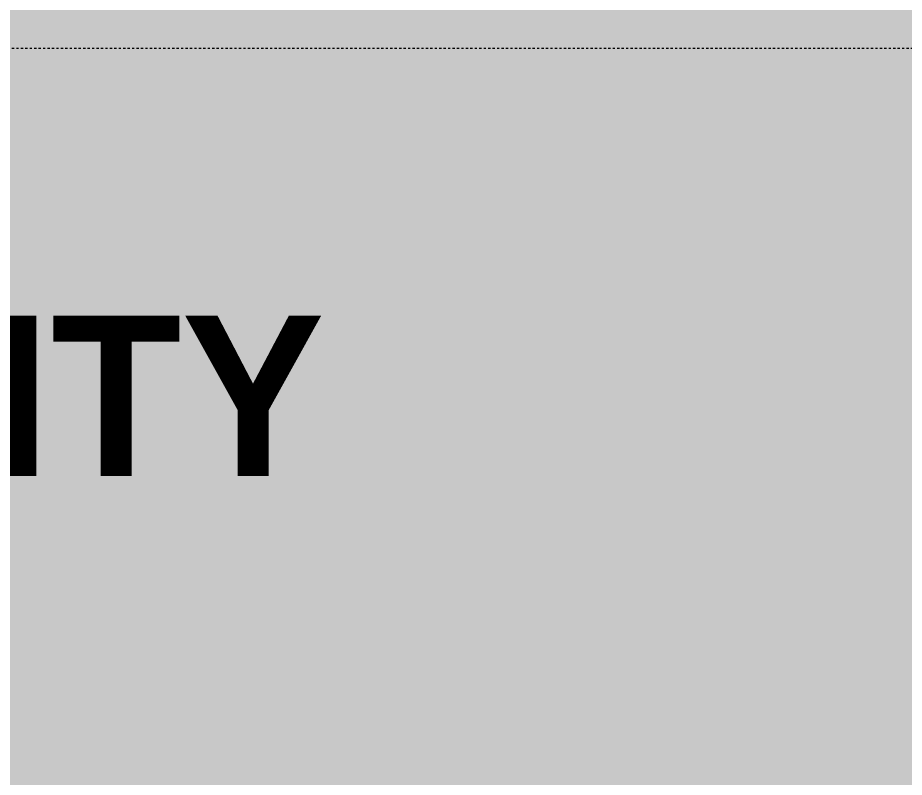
# Model space of a CAD drawing. Header units: inches. Extents: x -4266 to -1814, y 9706 to 12441.
# Drawn here: x -3077.12 to -3027.32, y 11340.01 to 11382.64 of the extents above; entities that cross this region are included whole.
import ezdxf

# ---------------------------------------------------------------- set-up
doc = ezdxf.new("R2010")
doc.units = ezdxf.units.IN
doc.header["$MEASUREMENT"] = 0
doc.linetypes.add('Dash', pattern=[0.25, 0.125, -0.125])
for name, color, linetype, lineweight in [('0-1', 7, 'Continuous', 5), ('0-3', 7, 'Continuous', 9), ('A-ANNO-DIMS', 211, 'Continuous', 9), ('A-ANNO-DIMS-96', 211, 'Continuous', 9), ('A-AREA-IDEN', 2, 'Continuous', 9), ('A-DOOR-HDLN-1', 170, 'Dash', 13)]:
    doc.layers.add(name, color=color, linetype=linetype, lineweight=lineweight)
doc.layers.add('A-AREA-PATT-5', color=51, linetype='Continuous', lineweight=9, transparency=1)
doc.styles.add('Century Gothic', font='ufonts.com_century-gothic.ttf', dxfattribs={"height": 9})
doc.styles.add('Century Gothic_B', font='GOTHICB.TTF', dxfattribs={"height": 9})
doc.dimstyles.new('OD__1_16__Tol__', dxfattribs={"dimscale": 12, "dimtxt": 9.397514, "dimasz": 1, "dimexe": 0.75, "dimexo": 0.5, "dimgap": 0.125, "dimtad": 1, "dimdec": 4, "dimrnd": 0.0625, "dimzin": 3, "dimdsep": 46, "dimlunit": 4, "dimtxsty": 'Century Gothic', "dimblk1": 'OBLIQUE', "dimblk2": 'OBLIQUE', "dimsah": 1, "dimcen": 0.09, "dimdle": 0.75, "dimazin": 0, "dimtfac": 1, "dimtdec": 4, "dimtix": 1, "dimtmove": 0, "dimatfit": 3, "dimfxl": 1, "dimtvp": 1, "dimtfill": 1, "dimfrac": 2, "dimtolj": 1, "dimtzin": 0, "dimarcsym": 2})

# ---------------------------------------------------------------- blocks, each defined once
blk = doc.blocks.new('GLASS GARAGE DOOR B - DOOR AT COMMUNITY ROOM-2435622-FLOOR PLAN - 1ST FLOOR')
at = {"layer": 'A-DOOR-HDLN-1'}
blk.add_line((129, 102.397), (3, 102.397), dxfattribs=at)
blk = doc.blocks.new('CTR - 1st Phase - Shell_rvt-1-FLOOR PLAN - 1ST FLOOR')
at = {"layer": '0-3'}
blk.add_blockref('GLASS GARAGE DOOR B - DOOR AT COMMUNITY ROOM-2435622-FLOOR PLAN - 1ST FLOOR', (-3153.324, 11278.517), dxfattribs=at)
blk = doc.blocks.new('DIMBLOCK27-FLOOR PLAN - 1ST FLOOR')
at = {"layer": 'A-ANNO-DIMS-96'}
for p, q in [((-2982.324, 11441.602), (-2982.324, 11381.624)), ((-2982.324, 11390.624), (-2982.324, 11441.602)), ((-3369.874, 11393.109), (-3369.874, 11381.624)), ((-3369.874, 11390.624), (-3369.874, 11393.109)), ((-3369.874, 11390.624), (-2982.324, 11390.624))]:
    blk.add_line(p, q, dxfattribs=at)
at = {"layer": 'A-ANNO-DIMS-96', "lineweight": 50}
for p, q in [((-3369.874, 11390.624), (-3363.874, 11396.624)), ((-2982.324, 11390.624), (-2976.324, 11396.624)), ((-3369.874, 11390.624), (-3375.874, 11384.624)), ((-2982.324, 11390.624), (-2988.324, 11384.624))]:
    blk.add_line(p, q, dxfattribs=at)
at = {"layer": 'A-ANNO-DIMS-96', "color": 0, "char_height": 9, "attachment_point": 1, "line_spacing_factor": 0.984502, "style": 'Century Gothic', "bg_fill": 3, "box_fill_scale": 1.25, "bg_fill_color": 256, "bg_fill_true_color": 13158600, "bg_fill_transparency": 0}
for s, insert, width in [('32\' - 3 9/16"', (-3210.333, 11403.66), 82.16113), ('387.6', (-3191.836, 11385.892), 37.76906)]:
    blk.add_mtext(s, dxfattribs=dict(at, insert=insert, width=width))
blk = doc.blocks.new('_Oblique')
at = {"color": 0, "linetype": 'ByBlock', "lineweight": -2}
blk.add_line((-0.5, -0.5), (0.5, 0.5), dxfattribs=at)

msp = doc.modelspace()

# ---------------------------------------------------------------- hatches: boundary and pattern name
at = {"layer": 'A-AREA-PATT-5'}
h = msp.add_hatch(color=256, dxfattribs=at)
h.paths.add_polyline_path([(-2947.12374, 11280.6019), (-2947.12374, 11281.2894), (-2945.12374, 11281.2894), (-2945.12374, 11284.9144), (-2944.93004, 11284.9144), (-2944.93004, 11400.2269), (-2948.07374, 11400.2269), (-2948.07374, 11405.6019), (-2948.57374, 11405.6019), (-2948.57374, 11407.6019), (-2946.63624, 11407.6019), (-2946.63624, 11408.2269), (-2945.69874, 11408.2269), (-2945.69874, 11440.9769), (-2946.63624, 11440.9769), (-2946.63624, 11441.6019), (-2948.57374, 11441.6019), (-2948.57374, 11443.6019), (-2948.07374, 11443.6019), (-2948.07374, 11445.2269), (-2984.69874, 11445.2269), (-2984.69874, 11469.4144), (-3044.22374, 11469.4144), (-3044.22374, 11468.9144), (-3046.22374, 11468.9144), (-3046.22374, 11470.8519), (-3046.84874, 11470.8519), (-3046.84874, 11471.7894), (-3081.59874, 11471.7894), (-3081.59874, 11470.8519), (-3082.22374, 11470.8519), (-3082.22374, 11468.9144), (-3084.22374, 11468.9144), (-3084.22374, 11469.4144), (-3140.12374, 11469.4144), (-3140.12374, 11469.7894), (-3367.87374, 11469.7894), (-3367.87374, 11322.30481), (-3369.87374, 11322.30481), (-3369.87374, 11286.30481), (-3367.87374, 11286.30481), (-3367.87374, 11284.30481), (-3369.87374, 11284.30481), (-3369.87374, 11283.5394), (-3367.87374, 11283.5394), (-3367.87374, 11281.5394), (-3369.87374, 11281.5394), (-3369.87374, 11281.2894), (-3327.72374, 11281.2894), (-3327.72374, 11280.6019), (-3292.72374, 11280.6019), (-3292.72374, 11281.2894), (-3290.72374, 11281.2894), (-3290.72374, 11284.9144), (-3281.32374, 11284.9144), (-3281.32374, 11280.6019), (-3161.32374, 11280.6019), (-3161.32374, 11284.9144), (-3147.32374, 11284.9144), (-3147.32374, 11280.6019), (-3027.32374, 11280.6019), (-3027.32374, 11284.9144), (-3021.92374, 11284.9144), (-3021.92374, 11281.2894), (-2947.12686, 11281.2894), (-2947.12686, 11280.6019)], flags=0)
h.paths.add_polyline_path([(-3088.69874, 11285.26596), (-3148.32374, 11285.26596), (-3148.32374, 11287.26596), (-3026.32374, 11287.26596), (-3026.32374, 11285.26596), (-3085.94874, 11285.26596)], flags=0)
h.paths.add_polyline_path([(-3281.32374, 11285.26596), (-3282.32374, 11285.26596), (-3282.32374, 11287.26596), (-3160.32374, 11287.26596), (-3160.32374, 11285.26596), (-3278.99521, 11285.26596)], flags=0)
h.paths.add_polyline_path([(-3025.64215, 11286.6164), (-3026.04249, 11286.6164), (-3026.04249, 11289.36378), (-3025.04249, 11289.36378), (-3025.04249, 11286.6164), (-3025.54777, 11286.6164)], flags=0)
h.paths.add_polyline_path([(-3159.04249, 11286.6164), (-3160.04249, 11286.6164), (-3160.04249, 11289.36378), (-3159.04249, 11289.36378), (-3159.04249, 11287.26596)], flags=0)
h.paths.add_polyline_path([(-3283.60499, 11286.6164), (-3283.60499, 11289.36378), (-3282.60499, 11289.36378), (-3282.60499, 11286.6164)], flags=0)
h.paths.add_polyline_path([(-3149.60499, 11286.6164), (-3149.60499, 11289.36378), (-3148.60499, 11289.36378), (-3148.60499, 11286.6164)], flags=0)
h.paths.add_polyline_path([(-2980.57374, 11439.8519), (-2982.57374, 11439.8519), (-2982.57374, 11441.6019), (-2948.57374, 11441.6019), (-2948.57374, 11439.8519), (-2979.94874, 11439.8519)], flags=0)

# ---------------------------------------------------------------- block references
at = {"layer": '0-1'}
msp.add_blockref('CTR - 1st Phase - Shell_rvt-1-FLOOR PLAN - 1ST FLOOR', (0, 0), dxfattribs=at)

# ---------------------------------------------------------------- texts
at = {"layer": 'A-AREA-IDEN', "insert": (-3134.09553, 11365.91025), "char_height": 9, "width": 94.839, "attachment_point": 1, "style": 'Century Gothic_B'}
msp.add_mtext('COMMUNITY', dxfattribs=at)

# ---------------------------------------------------------------- next in the draw order: dimensions: what is measured, and where the dimension line sits
at = {"layer": 'A-ANNO-DIMS'}
dim = msp.add_linear_dim(base=(-2982.32374, 11390.62405), p1=(-3369.87374, 11399.10933), p2=(-2982.32374, 11447.6019), dimstyle='OD__1_16__Tol__', override={"dimpost": '<>\\X', "dimfxl": 390.572057}, dxfattribs=at)
dim.commit()
dim.dimension.update_dxf_attribs({"geometry": 'DIMBLOCK27-FLOOR PLAN - 1ST FLOOR', "text_midpoint": (-3176.09874, 11390.62405)})

doc.saveas('drawing.dxf')
